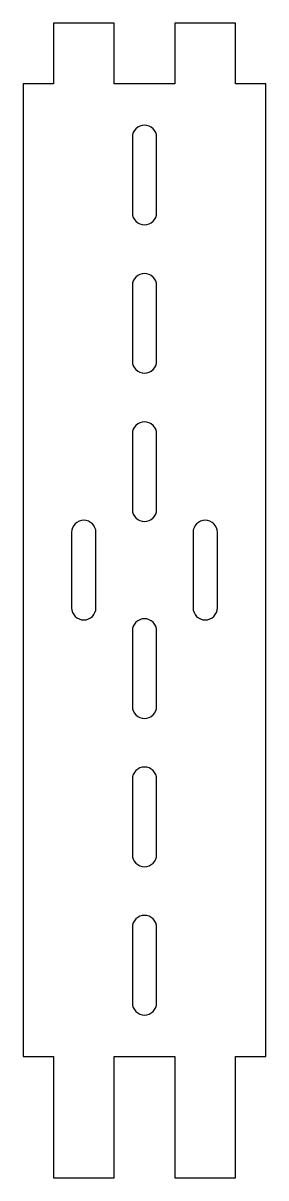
# Model space of a CAD drawing. Header units: millimetres. Extents: x -10 to 10, y -50 to 45.
import ezdxf

# ---------------------------------------------------------------- set-up
doc = ezdxf.new("R2010")
doc.units = ezdxf.units.MM

msp = doc.modelspace()

# ---------------------------------------------------------------- linework, layer by layer
at = {"color": 7, "linetype": 'Continuous', "lineweight": 25}
for p, q in [((-7.5, 45), (-7.5, 40)), ((-2.5, 45), (-7.5, 45)), ((-2.5, 40), (-2.5, 45)), ((2.5, 45), (2.5, 40)), ((7.5, 45), (2.5, 45)), ((7.5, 40), (7.5, 45)), ((-10, 40), (-10, -40)), ((-7.5, 40), (-10, 40)), ((2.5, 40), (-2.5, 40)), ((10, 40), (7.5, 40)), ((10, -40), (10, 40)), ((-1, 35.6), (-1, 29.4)), ((1, 29.4), (1, 35.6)), ((-1, 23.4), (-1, 17.2)), ((1, 17.2), (1, 23.4)), ((-1, 11.2), (-1, 5)), ((1, 5), (1, 11.2)), ((-6, 3.1), (-6, -3.1)), ((-4, -3.1), (-4, 3.1)), ((4, 3.1), (4, -3.1)), ((6, -3.1), (6, 3.1)), ((-1, -5), (-1, -11.2)), ((1, -11.2), (1, -5)), ((-1, -17.2), (-1, -23.4)), ((1, -23.4), (1, -17.2)), ((-1, -29.4), (-1, -35.6)), ((1, -35.6), (1, -29.4)), ((-10, -40), (-7.5, -40)), ((-7.5, -40), (-7.5, -50)), ((-2.5, -40), (2.5, -40)), ((-2.5, -50), (-2.5, -40)), ((2.5, -40), (2.5, -50)), ((7.5, -40), (10, -40)), ((7.5, -50), (7.5, -40)), ((-7.5, -50), (-2.5, -50)), ((2.5, -50), (7.5, -50))]:
    msp.add_line(p, q, dxfattribs=at)
for centre, start, end in [((0, 35.6), 0, 180), ((0, 29.4), 180, 0), ((0, 23.4), 0, 180), ((0, 17.2), 180, 0), ((0, 11.2), 0, 180), ((0, 5), 180, 0), ((-5, 3.1), 0, 180), ((5, 3.1), 0, 180), ((-5, -3.1), 180, 0), ((5, -3.1), 180, 0), ((0, -5), 0, 180), ((0, -11.2), 180, 0), ((0, -17.2), 0, 180), ((0, -23.4), 180, 0), ((0, -29.4), 0, 180), ((0, -35.6), 180, 0)]:
    msp.add_arc(centre, 1, start, end, dxfattribs=at)

doc.saveas('drawing.dxf')
